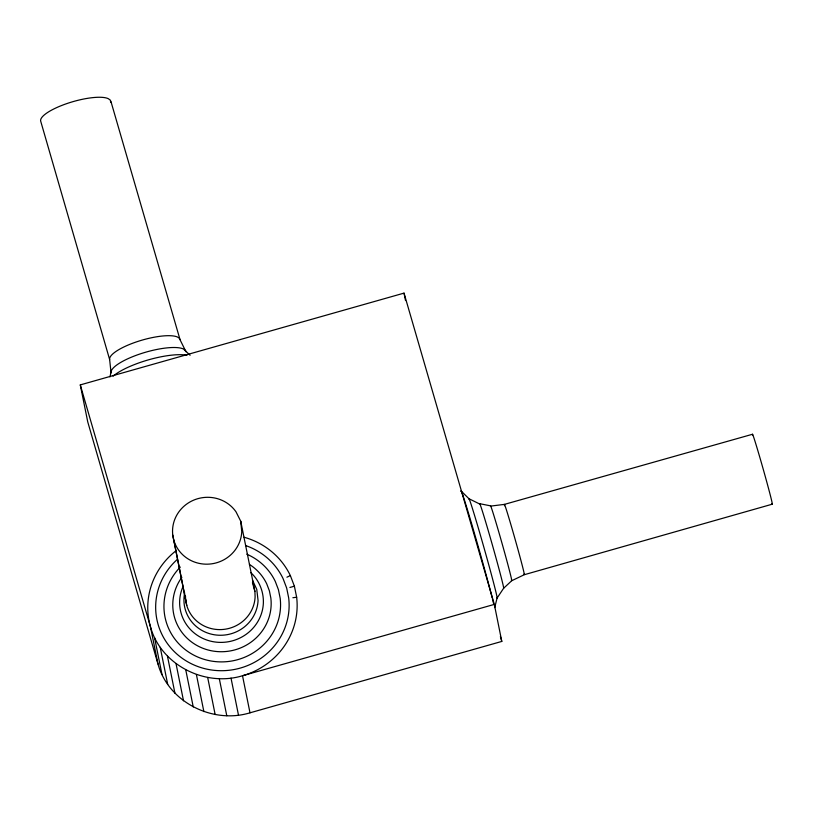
<?xml version="1.0" encoding="UTF-8"?>
<svg xmlns="http://www.w3.org/2000/svg" width="813" height="813" viewBox="0 0 813 813"><rect width="100%" height="100%" fill="white"/><g stroke="black" fill="none" stroke-linecap="round" stroke-linejoin="round"><path stroke-width="1.22" d="M110.741 102.326L110.283 100.09L108.292 98.688A36.361 9.807 -16.2 0 0 68.231 103.119A36.361 9.807 -16.2 0 0 40.65 121.015L109.643 359.57L111.056 372.933A38.933 10.498 -16.2 0 1 140.588 353.777A38.933 10.498 -16.2 0 1 183.474 349.031L190.13 355.261M109.968 376.886L111.188 371.185M494.721 607.606L497.15 597.758M479.64 503.979L468.999 498.755L461.164 491.042M490.483 506.123L504.426 504.385L752.533 434.254A36.361 0.793 74.2 0 1 764.342 473.176A36.361 0.793 74.2 0 1 771.984 503.562M752.533 434.254L752.594 435.372M772.289 504.182L524.294 574.71L511.712 580.736L503.613 588.277L497.068 598.104A51.666 1.118 74.2 0 0 483.572 546.245A51.666 1.118 74.2 0 0 468.908 499.101M286.918 577.189L290.373 575.614L294.397 586.214L296.654 597.25A74.796 72.001 -11.4 0 1 242.518 675.745C205.242 687.168 161.025 665.156 150.507 626.975L80.284 384.905L404.02 293.117L494.324 604.394L501.794 641.427L249.998 712.818C212.711 724.231 168.494 702.219 157.986 664.038L87.753 421.937L80.284 384.905M289.895 587.453L294.397 586.214M494.324 604.394L242.518 675.745L249.998 712.818M292.873 597.728L296.654 597.25M252.487 580.218L256.756 589.344L258.067 600.441A37.134 35.742 -11.4 0 1 216.553 635.065A37.134 35.742 -11.4 0 1 184.673 592.89M185.212 350.24L185.994 351.744L179.307 338.269L177.661 337.121A36.565 9.868 -16.2 0 0 137.377 341.582A36.565 9.868 -16.2 0 0 109.643 359.57M240.739 521.224L236.014 511.834A34.674 33.384 -11.4 0 0 180.029 510.361A34.674 33.384 -11.4 0 0 195.079 562.25A34.674 33.384 -11.4 0 0 241.756 531.661L240.739 521.224L254.906 591.437L255.109 596.905A34.878 33.577 -11.4 0 1 219.398 629.608A34.878 33.577 -11.4 0 1 185.496 596.112M252.447 582.667L254.906 591.437M500.381 636.559L501.794 641.427M110.832 101.117L180.039 339.671M404.02 293.117L405.514 300.505M231.014 678.093L238.494 715.155M219.307 678.662L226.776 715.735M207.671 677.473L215.15 714.536M196.4 674.526L203.87 711.599M185.771 669.912L193.25 706.975M176.045 663.733L183.514 700.806M167.458 656.152L174.937 693.225M160.232 647.351L167.702 684.414M154.531 637.544L162.011 674.607M157.986 664.038L150.507 626.975A74.796 72.001 -11.4 0 1 176.38 550.472M173.809 540.198L186.777 605.492M172.763 535.066L185.72 600.329M504.487 505.716L504.426 504.385A36.565 0.793 74.2 0 1 516.306 543.531A36.565 0.793 74.2 0 1 523.989 574.09M244.063 537.241A74.796 72.001 -11.4 0 1 290.373 575.614M180.334 567.057A58.394 56.219 -11.4 0 0 203.535 659.18A58.394 56.219 -11.4 0 0 280.18 598.297L278.432 589.699L275.292 581.437A58.394 56.219 -11.4 0 0 246.817 554.192M177.234 559.476A66.829 64.339 -11.4 0 0 199.114 666.985A66.829 64.339 -11.4 0 0 288.686 597.941L286.674 588.084L283.076 578.612A66.829 64.339 -11.4 0 0 245.668 545.564M183.077 586.427A41.951 40.386 -11.4 0 0 212.163 641.508A41.951 40.386 -11.4 0 0 263.371 603.063C263.666 594.567 261.197 586.112 256.42 579.08A41.951 40.386 -11.4 0 0 250.841 572.647M181.878 577.26A49.268 47.439 -11.4 0 0 209.744 650.41A49.268 47.439 -11.4 0 0 270.841 598.033L269.377 590.807L266.735 583.866A49.268 47.439 -11.4 0 0 249.428 564.415M113.078 376.185A43.993 11.87 -16.2 0 1 148.789 359.753A43.993 11.87 -16.2 0 1 186.919 355.251M511.387 580.076A38.933 0.843 74.2 0 0 503.206 547.535A38.933 0.843 74.2 0 0 490.554 505.859L479.711 503.684A43.993 0.955 74.2 0 1 493.074 547.454A43.993 0.955 74.2 0 1 503.613 588.277M461.062 491.448A61.239 1.331 74.2 0 1 472.993 528.409A61.239 1.331 74.2 0 1 492.15 597.697M492.414 598.754A61.239 1.331 74.2 0 1 493.511 603.307"/></g></svg>
